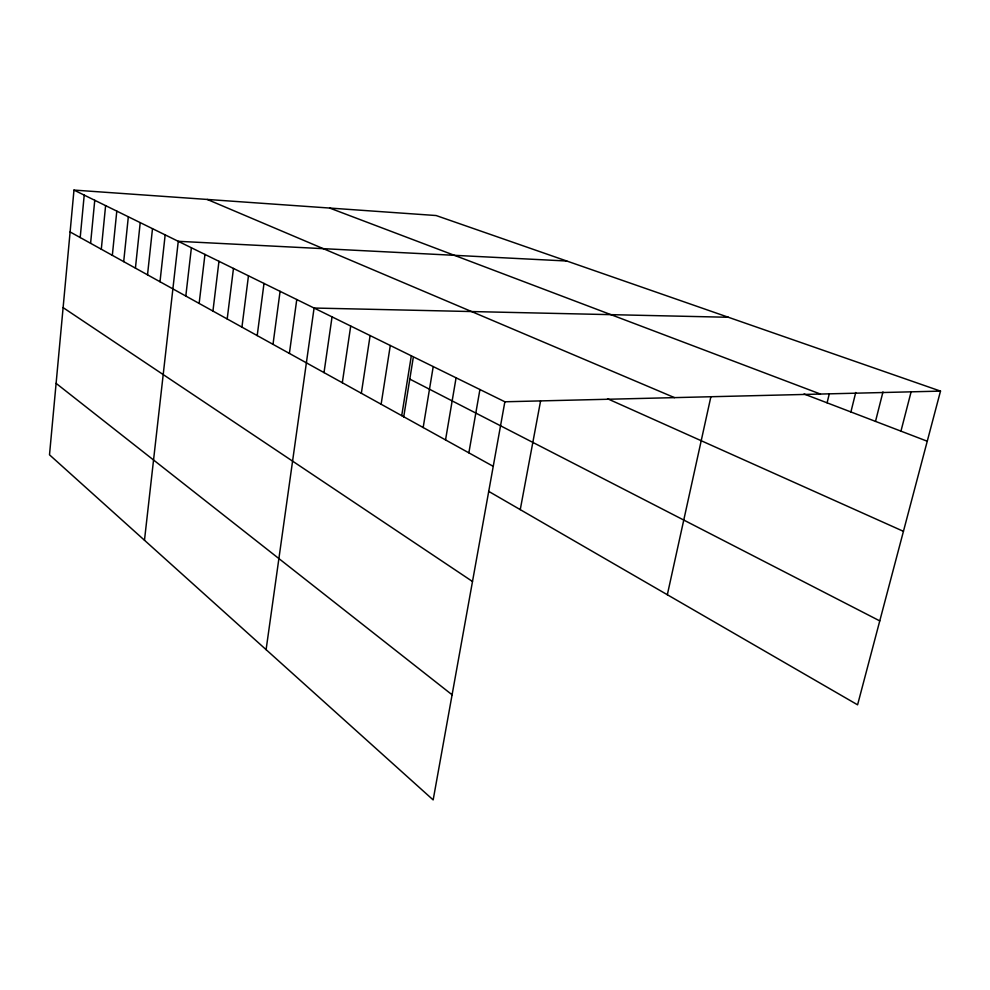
<?xml version="1.0" encoding="UTF-8"?>
<svg xmlns="http://www.w3.org/2000/svg" width="990" height="990" viewBox="0 0 990 990"><rect width="100%" height="100%" fill="white"/><g stroke="black" fill="none" stroke-linecap="round" stroke-linejoin="round"><path stroke-width="1.49" d="M73.978 190.08L49.5 454.818L433.162 799.92L504.863 401.779L73.978 190.08L436.12 215.535L940.5 391.112L857.587 704.818L488.614 491.325M80.202 237.538L84.212 195.104M90.597 243.292L94.755 200.289M101.302 249.22L105.608 205.623M112.34 255.333L116.795 211.118M123.7 261.632L128.329 216.785M135.42 268.129L140.221 222.626M147.522 274.824L152.497 228.653M159.996 281.742L165.169 234.878M144.478 540.255L178.262 241.312L566.763 261.014M185.811 296.035L191.392 247.76M199.151 303.423L204.955 254.43M212.937 311.07L218.963 261.31M227.193 318.966L233.467 268.438M241.944 327.133L248.465 275.802M257.202 335.585L263.996 283.437M273.005 344.347L280.083 291.345M289.389 353.418L296.765 299.537M266.1 649.663L314.078 308.038L728.368 317.27M324.015 372.599L332.046 316.874M342.317 382.734L350.707 326.044M361.338 393.278L370.111 335.573M381.125 404.242L390.295 345.498M401.717 415.639L411.32 355.818M403.697 416.988L413.214 357.848M423.163 427.532L433.224 366.585M445.537 439.919L456.081 377.809M468.864 452.838L479.927 389.528M520.257 509.627L540.552 401.111M667.334 594.73L710.857 396.866M827.096 402.831L829.249 393.983M850.905 411.964L855.731 392.498M875.507 421.394L882.969 391.929M900.949 431.145L910.998 392.25M504.863 401.779L940.5 391.112M329.633 208.049L820.438 394.057M804.041 393.995L927.259 441.231M207.269 199.448L674.487 397.621M607.563 398.76L903.437 531.333M409.798 379.108L879.764 620.891M70.104 231.945L493.23 466.339M63.113 307.618L472.49 581.489M56.108 383.365L452.096 694.794"/></g></svg>
